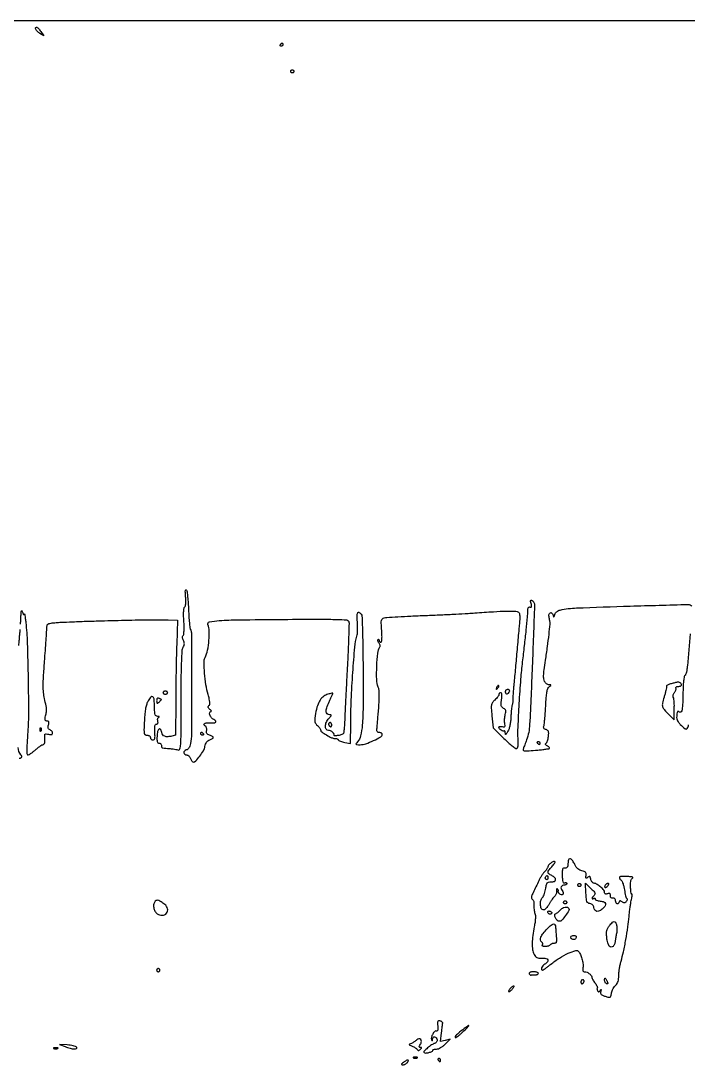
# Model space of a CAD drawing. Extents: x 0 to 4160, y 0 to 3120.
# Drawn here: x 2451 to 2874, y 2457 to 3120 of the extents above; entities that cross this region are included whole.
import ezdxf

# ---------------------------------------------------------------- set-up
doc = ezdxf.new("R2010")
doc.units = 0

msp = doc.modelspace()

# ---------------------------------------------------------------- linework, layer by layer
for points in [[(4159.499279, 606.274193, 0.000001), (4159.667734, 974.478125, 0.000057), (4159.806661, 1380.08378, 0.000034), (4159.883999, 1862.25), (4160, 3120), (3296.563358, 3120), (2433.126717, 3120)], [(757.647081, 3119.740147, 0.000002), (520.492565, 3119.487217, 0.4139)], [(1964.75, 0.149832, 0.000016), (2717.930904, 0.232101, 0.000028), (3351.473438, 0.357111)], [(2449.643103, 2724, -0.000006), (2449.897988, 2727.054707, -0.000006), (2450.146425, 2730.03125, -0.000006), (2450.359574, 2732.584236, -0.000031), (2450.477883, 2734, 0.004942)], [(2450.700798, 2737.38125, 0.001404), (2450.829726, 2739.710942, 0.001482), (2450.943156, 2742, -0.004643), (2451.105003, 2744.895695, -0.068504), (2451.308831, 2745.891427, -0.641232), (2451.594531, 2745.917705, -0.053101), (2452, 2745, 0.020408), (2452.336838, 2744.079358, 0.10401), (2452.64253, 2743.631404, 0.431576), (2452.877468, 2743.6432, 0.137366), (2453.042295, 2744, -0.796939), (2453.19506, 2744.009993, -0.027522), (2453.436495, 2743.003125, -0.01268), (2453.735568, 2741.088537, -0.005328), (2454.044909, 2738.5, -0.018969), (2454.962551, 2725.477688, -0.004046), (2455.514636, 2702.78686, -0.003972), (2455.702575, 2680.116353, -0.020177), (2455.197622, 2667.5, 0.006537), (2454.883654, 2662.840227, 0.009884), (2454.743688, 2658.777204, 0.005093), (2454.728418, 2655.369177, 0.186937), (2455.009228, 2654.65644, 0.312486), (2455.542898, 2654.537027, 0.034684), (2456.727046, 2655.116284, 0.032456), (2458.183975, 2656.09005, 0.020164), (2459.764761, 2657.40644, -0.013067), (2461.370546, 2658.782701, -0.017308), (2462.905554, 2659.944392, -0.014737), (2464.22562, 2660.816357, -0.139464), (2464.871201, 2661, 0.243713), (2465.573089, 2661.363722, 0.100933), (2466.015263, 2662.371683, 0.057847), (2466.176784, 2664.037612, 0.021774), (2466.030324, 2666.379699, -0.059913), (2466.043235, 2667.322772, -0.244965), (2466.36266, 2667.776081, -0.15829), (2467.041055, 2667.88731, -0.023615), (2468.415169, 2667.610647, 0.027875), (2469.636536, 2667.375539, 0.105787), (2470.407225, 2667.434499, 0.191152), (2470.837101, 2667.771509, 0.132812), (2471, 2668.373959, 0.101057), (2470.880367, 2668.959822, 0.066815), (2470.528217, 2669.552269, 0.063419), (2470.007936, 2670.061236, 0.070449), (2469.393931, 2670.402329, -0.095807), (2468.700628, 2670.834524, -0.12985), (2468.307814, 2671.455437, -0.098841), (2468.213004, 2672.323602, -0.039431), (2468.412983, 2673.509318, 0.029415), (2468.643915, 2674.729206, 0.125868), (2468.554427, 2675.458234, 0.205131), (2468.161299, 2675.857854, 0.097543), (2467.439597, 2676, -0.114433), (2466.688956, 2676.174076, -0.216808), (2466.302607, 2676.644063, -0.103136), (2466.252298, 2677.549863, -0.017749), (2466.571441, 2679.25, 0.015661), (2467.075058, 2681.872452, 0.055313), (2467.157074, 2683.583439, 0.035762), (2466.884216, 2685.605835, 0.003844), (2465.883166, 2690.227833, -0.032665), (2465.291441, 2693.99822, -0.023155), (2465.102754, 2698.277837, -0.014534), (2465.287666, 2704.182267, -0.003712), (2465.935831, 2713.727833, 0.001015), (2466.451813, 2720.764818, 0.001323), (2466.893894, 2727.20683, 0.000979), (2467.239568, 2732.607964, 0.012225), (2467.316462, 2734.657122, -0.039741), (2467.492822, 2736.558328, -0.195124), (2468.051791, 2737.455186, -0.119104), (2469.250154, 2737.949122, -0.011208), (2472.428845, 2738.369389, -0.01587), (2475.676879, 2738.620959, -0.001442), (2483.794723, 2738.967607, -0.001868), (2493.480974, 2739.316994, -0.001461), (2504, 2739.626312, -0.000479), (2521.156815, 2740.064221, -0.003064), (2529.851457, 2740.224507, -0.005152), (2536.514786, 2740.23784, -0.00317), (2544.358993, 2740.122964), (2550.217986, 2740), (2549.705525, 2724.75, 0.002737), (2549.499093, 2717.410339, 0.00122), (2549.303676, 2707.740193, 0.001207), (2549.146561, 2697.506622, 0.001635), (2549.057155, 2688.259169), (2548.921247, 2667.018338), (2546.539719, 2666.420613, -0.047447), (2544.020756, 2666.037121, -0.102556), (2542.091049, 2666.325094, -0.140863), (2540.814737, 2667.260412, -0.129918), (2540.180449, 2668.760216, 0.087658), (2539.536152, 2670.726921, 0.463027), (2538.567125, 2670.935564, 0.177036), (2537.621364, 2669.444208, 0.042832), (2537.239119, 2666.5, 0.015485), (2537.211432, 2664.289755, 0.064891), (2537.407079, 2662.977857, 0.135989), (2537.83936, 2662.269553, 0.19038), (2538.521635, 2662, -0.100533), (2539.085804, 2661.885407, -0.098284), (2539.56573, 2661.559375, -0.097586), (2539.887218, 2661.07249, -0.097564), (2540, 2660.5, 0.047754), (2540.055363, 2659.921655, 0.064469), (2540.220313, 2659.423287, 0.080936), (2540.463274, 2659.075594, 0.182184), (2540.75, 2658.940976, -0.002423), (2544.893768, 2658.594654, -0.010291), (2547.366363, 2658.324544, -0.017075), (2549.083574, 2658.041183, -0.028543), (2550.5, 2657.672325, 0.415899), (2551.687127, 2658.285005, 0.06016), (2552.245144, 2661.252036, 0.015221), (2552.480735, 2667.925939, 0.000845), (2552.546474, 2688.76382, -0.001989), (2552.62979, 2704.073141, -0.007094), (2552.861085, 2713.868476, -0.006662), (2553.205739, 2720.604446, -0.110145), (2553.831658, 2722.75, 0.040749), (2554.367127, 2723.943282, 0.07889), (2554.556856, 2724.969049, 0.082089), (2554.416648, 2725.975875, 0.04734), (2553.942543, 2727.107359, -0.039341), (2553.517862, 2728.077148, -0.071412), (2553.353391, 2728.925329, -0.091594), (2553.448657, 2729.633469, -0.117789), (2553.791452, 2730.191452, 0.17092), (2554.167447, 2730.976164, 0.014634), (2554.346013, 2733.231951, 0.017306), (2554.389204, 2736.088423, 0.010705), (2554.251914, 2739.443385, -0.009449), (2554.096501, 2743.02135, -0.021294), (2554.145544, 2745.734936, -0.021926), (2554.351819, 2747.701696, -0.220702), (2554.794175, 2748.372793, 0.203602), (2555.21046, 2748.961473, 0.031253), (2555.431375, 2750.410352, 0.028237), (2555.49456, 2752.36203, 0.015254), (2555.363307, 2754.763501, -0.008065), (2555.186488, 2757.322858, -0.041709), (2555.229746, 2758.739712, -0.260483), (2555.489504, 2759.10086, -0.374444), (2555.847706, 2758.998267, -0.109287), (2556.249926, 2757.92177, -0.007593), (2556.654631, 2754.692671, -0.010501), (2557.000852, 2750.790541, -0.007696), (2557.227223, 2746.449733, 0.005609), (2557.434224, 2742.134058, 0.008012), (2557.722167, 2738.310722, 0.004825), (2558.045393, 2735.116399, 0.111225), (2558.342406, 2734.254992, -0.138492), (2558.989196, 2731.991576, -0.000365), (2559.067218, 2699.173391, -0.000982), (2559.05737, 2667.973173, -0.045824), (2558.462061, 2661.649462, -0.036245), (2558.053691, 2660.101303, -0.064523), (2557.470378, 2658.921677, -0.080465), (2556.716586, 2658.110392, -0.101788), (2555.80062, 2657.658112, 0.142581), (2554.64045, 2656.964199, 0.212566), (2554.263435, 2655.862121, 0.22367), (2554.833686, 2654.887467, 0.151474), (2556.083333, 2654.5, -0.130166), (2556.697675, 2654.33731, -0.05872), (2557.373823, 2653.839063, -0.052467), (2558.004467, 2653.110667, -0.048869), (2558.487128, 2652.25, 0.024776), (2558.917216, 2651.388386, 0.033595), (2559.393493, 2650.660937, 0.035564), (2559.84952, 2650.138838, 0.197964), (2560.186443, 2650, 0.210256), (2561.762509, 2650.693409, 0.023486), (2564.333034, 2653.777132, 0.028458), (2566.635777, 2657.208777, 0.087002), (2567.621128, 2659.822214, -0.042135), (2568.044689, 2661.345503, -0.065738), (2568.680711, 2662.547416, -0.074151), (2569.539917, 2663.440564, -0.073485), (2570.624838, 2664.047463, 0.024881), (2572.473656, 2664.85778, 0.28852), (2572.866209, 2665.50356, 0.281047), (2572.457269, 2666.150712, 0.023996), (2570.579266, 2666.969863, -0.045584), (2569.483876, 2667.504988, -0.109471), (2568.83497, 2668.126207, -0.131375), (2568.576598, 2668.88581, -0.080772), (2568.666384, 2669.832253, 0.056975), (2568.779665, 2670.624914, 0.06163), (2568.705714, 2671.401175, 0.069571), (2568.465438, 2672.045373, 0.131068), (2568.087118, 2672.446158, -0.110474), (2567.092968, 2673.417178, -0.351442), (2567.178401, 2674.279011, -0.175626), (2568.346388, 2674.840861, -0.046685), (2570.446363, 2674.856314, 0.025637), (2573.1042, 2674.764101, 0.155508), (2574.393339, 2675.198654, 0.451438), (2574.459077, 2675.935103, 0.080254), (2573.210559, 2676.887312, -0.103589), (2571.772159, 2678.093557, -0.079767), (2570.774433, 2679.888536, -0.124188), (2570.622131, 2681.391185, -0.364236), (2571.34362, 2682.031803, 0.217227), (2571.616656, 2682.165486, 0.277881), (2571.656473, 2682.437019, 0.099932), (2571.368186, 2682.86233, 0.031571), (2570.784798, 2683.366601, -0.039638), (2570.026533, 2684.043683, -0.130193), (2569.705233, 2684.626637, -0.1742), (2569.761565, 2685.187306, -0.085287), (2570.181522, 2685.781522, 0.156607), (2570.615404, 2686.625812, 0.060086), (2570.674118, 2687.959729, 0.037639), (2570.37871, 2689.897517, 0.011758), (2569.650779, 2692.747876, -0.028606), (2568.264634, 2699.054411, -0.019363), (2567.380216, 2706.362334, -0.016198), (2567.048295, 2713.086659, -0.112878), (2567.72309, 2716.285893, 0.05756), (2569.268655, 2720.986153, 0.029032), (2570.169277, 2727.169005, 0.028371), (2570.348962, 2733.182163, 0.088838), (2569.532503, 2737.127459, -0.468465), (2570.466251, 2738.857455, -0.032487), (2576.721919, 2739.705271, -0.014372), (2588.877243, 2740.204087, -0.00151), (2617.334757, 2740.467371, -0.000974), (2640.794791, 2740.567837, -0.008296), (2651.321612, 2740.417728, -0.010145), (2657.528803, 2740.100012, -0.291065), (2658.757705, 2739.189029, -0.097358), (2658.96405, 2738.003331, -0.001498), (2658.791181, 2731.033543, -0.003945), (2658.501419, 2722.916811, -0.002593), (2658.045697, 2713.578115, 0.000496), (2657.51822, 2703.626337, 0.000491), (2657.00845, 2693.635446, 0.000481), (2656.57918, 2684.888113, 0.001897), (2656.340451, 2679.5, -0.003178), (2656.157042, 2675.587139, -0.004499), (2655.940325, 2672.107077, -0.002623), (2655.716137, 2669.179858, -0.062758), (2655.547112, 2668.375154, -0.161356), (2655.192858, 2667.911414, -0.042819), (2654.370552, 2667.448298, -0.038842), (2653.291395, 2667.05476, -0.031588), (2652.08706, 2666.79947, -0.012346), (2650.940464, 2666.660008, -0.027265), (2650.059707, 2666.623144, -0.04961), (2649.543638, 2666.681096, -0.594421), (2649.498973, 2666.832306, 0.33316), (2649.616232, 2667.651297, 0.088014), (2648.734734, 2668.749081, 0.070272), (2647.305404, 2669.682173, 0.10995), (2645.877555, 2670, -0.263694), (2644.488144, 2670.787519, -0.145537), (2643.989614, 2672.736253, -0.096905), (2644.603672, 2675.337711, -0.082481), (2646.174314, 2677.685549, 0.009192), (2647.382113, 2679.019505, 0.130139), (2647.664801, 2679.592093, 0.404246), (2647.465967, 2679.903294, 0.058548), (2646.642929, 2680, -0.178216), (2645.128953, 2680.557333, -0.210871), (2644.471167, 2681.920152, -0.093506), (2644.844154, 2684.347982, -0.022977), (2646.366918, 2688.107415, 0.003776), (2647.302687, 2690.184716, 0.006152), (2648.061682, 2691.96307, 0.001614), (2648.694058, 2693.510907, 0.301146), (2648.66134, 2693.671993, 0.259524), (2648.50202, 2693.717385, 0.003594), (2647.4896, 2693.472334, 0.008998), (2646.301463, 2693.152877, 0.00567), (2644.92547, 2692.739271, 0.109423), (2642.297793, 2691.230177, 0.081609), (2640.21947, 2688.599578, 0.060323), (2638.636628, 2684.696751, 0.027796), (2637.496122, 2679.325194, 0.02258), (2637.249728, 2677.062913, 0.07214), (2637.37182, 2675.553236, 0.090533), (2637.894804, 2674.334322, 0.049922), (2638.924806, 2673.075194, -0.016404), (2639.720332, 2672.225683, -0.020858), (2640.394048, 2671.389276, -0.019362), (2640.8915, 2670.658471, -0.136444), (2641.012379, 2670.25, 0.242227), (2641.616521, 2669.122252, 0.017568), (2644.686562, 2667.160678, 0.022575), (2647.908462, 2665.449233, 0.111242), (2649.902642, 2665, -0.044314), (2650.665977, 2664.932214, -0.051917), (2651.364109, 2664.730797, -0.059724), (2651.900463, 2664.435044, -0.150805), (2652.166667, 2664.083563, 0.18647), (2652.512943, 2663.6868, 0.027179), (2653.503646, 2663.232216, 0.027664), (2654.789529, 2662.805332, 0.020502), (2656.25, 2662.472272), (2660, 2661.777418), (2660.020596, 2674.138709, -0.010398), (2660.360912, 2689.286749, -0.006776), (2661.354216, 2706.75252, -0.005048), (2662.659209, 2722.936892, -0.047221), (2663.943829, 2729.804143, 0.045631), (2664.245751, 2731.390282, 0.015236), (2664.402712, 2733.749557, 0.01502), (2664.418336, 2736.386493, 0.016581), (2664.272294, 2738.933712, -0.017987), (2664.062331, 2742.785289, -0.123037), (2664.485515, 2744.622813, -0.425333), (2665.389778, 2744.897878, -0.100681), (2666.726069, 2743.75, -0.157045), (2667.151727, 2742.579797, -0.001438), (2667.474868, 2733.202882, -0.004418), (2667.732468, 2721.875361, -0.002266), (2667.86558, 2707.670235, -0.002697), (2667.852788, 2684.64522, -0.018582), (2667.365393, 2673.346671, -0.038486), (2666.310205, 2666.689889, -0.12427), (2664.251985, 2662.75, 0.024816), (2663.400419, 2661.694918, 0.375341), (2663.438963, 2661.261515, 0.183704), (2663.989384, 2661.028413, 0.008162), (2666.095012, 2660.984364, 0.086121), (2669.552134, 2661.567932, 0.026266), (2674.47436, 2663.600231, 0.019626), (2679.087518, 2666.021439, 0.268224), (2680, 2667.600036, 0.151998), (2679.863723, 2668.037963, 0.108346), (2679.485938, 2668.391017, 0.088351), (2678.919055, 2668.604055, 0.065702), (2678.25, 2668.638889, -0.090419), (2677.446999, 2668.720389, -0.177996), (2676.93696, 2669.095241, -0.127686), (2676.688339, 2669.819437, -0.037876), (2676.687177, 2671, -0.001613), (2676.806454, 2672.526908, -0.0002), (2677.078171, 2675.85, -0.000236), (2677.404327, 2679.796493, -0.000195), (2677.755377, 2684, 0.007592), (2678.100907, 2689.03441, 0.018469), (2678.161958, 2692.755053, 0.024713), (2677.967195, 2695.535052, 0.062348), (2677.478216, 2697.5, -0.084492), (2676.514054, 2702.260042, -0.018099), (2676.555741, 2710.719086, -0.016626), (2677.181751, 2719.120782, -0.111952), (2678.529396, 2723.047564, 0.128894), (2678.68474, 2723.554775, 0.067401), (2678.622464, 2724.216952, 0.060016), (2678.365597, 2724.924462, 0.056203), (2677.943589, 2725.567971, -0.044799), (2677.520724, 2726.181866, -0.061144), (2677.264632, 2726.80221, -0.076848), (2677.202494, 2727.335564, -0.189206), (2677.357499, 2727.690833, -0.117684), (2677.601589, 2727.840858, -0.255643), (2677.811265, 2727.80189, -0.167549), (2677.954971, 2727.569834, -0.055671), (2678, 2727.166667, 0.093542), (2678.084052, 2726.721323, 0.096483), (2678.324311, 2726.342708, 0.099127), (2678.682781, 2726.089293, 0.10482), (2679.104037, 2726, 0.345803), (2679.581133, 2726.374778, 0.040331), (2679.810033, 2727.807246, 0.028172), (2679.858517, 2730.060989, 0.009047), (2679.681484, 2733.403621, -0.005767), (2679.409481, 2737.971824, -0.062782), (2679.551873, 2739.806385, -0.1699), (2680.136627, 2740.783131, -0.106883), (2681.327447, 2741.405822, -0.050814), (2682.920638, 2741.674889, -0.001411), (2689.911812, 2742.11552, -0.002885), (2698.146406, 2742.563523, -0.001975), (2707.5, 2742.981256, 0.001005), (2717.218825, 2743.396398, 0.001126), (2726.574524, 2743.835969, 0.001033), (2734.540531, 2744.244722, 0.006022), (2738.732423, 2744.519164, -0.003564), (2750.651305, 2745.358339, -0.010562), (2758.843222, 2745.702931, -0.008957), (2764.695968, 2745.720505, -0.171094), (2766.382394, 2745.097605, -0.157078), (2766.937949, 2744.224074, -0.048163), (2767.18797, 2742.660893, -0.031082), (2767.188448, 2740.315784, -0.009505), (2766.90163, 2736.780346, 0.001713), (2766.53989, 2733.04471, 0.000558), (2766.030778, 2727.526102, 0.000556), (2765.478825, 2721.393884, 0.000626), (2764.962369, 2715.5, -0.00068), (2764.463165, 2709.810098, -0.000745), (2763.963056, 2704.290625, -0.000695), (2763.521628, 2699.570132, -0.003729), (2763.258327, 2697, 0.006666), (2763.074355, 2695.093833, 0.005753), (2762.930905, 2693.0875, 0.0058), (2762.842869, 2691.265157, 0.016703), (2762.838731, 2690, -0.020914), (2762.826255, 2688.932888, -0.017009), (2762.726295, 2687.79375, -0.017338), (2762.56183, 2686.749515, -0.042204), (2762.350157, 2686, 0.056417), (2762.119246, 2685.0838, 0.008266), (2761.894019, 2683.178125, 0.009251), (2761.705991, 2680.907171, 0.007822), (2761.58924, 2678.5, -0.022211), (2761.39265, 2675.959683, -0.020356), (2760.968633, 2673.370983, -0.021047), (2760.39409, 2671.074469, -0.054344), (2759.736162, 2669.5, -0.00917), (2758.872526, 2668.001161, -0.115844), (2758.42095, 2667.537076, -0.509278), (2758.147258, 2667.644393, -0.058602), (2758.040038, 2668.416667, 0.033417), (2757.97922, 2669.108389, 0.088188), (2757.818476, 2669.577028, 0.212361), (2757.592768, 2669.747172, 0.258764), (2757.342009, 2669.675343, -0.287971), (2756.581668, 2669.501617, -0.071273), (2755.39384, 2670.11767, -0.06635), (2754.343025, 2671.103017, -0.172953), (2754, 2672.065027, -0.262959), (2754.159601, 2672.347515, -0.087354), (2754.619706, 2672.524905, -0.06017), (2755.301248, 2672.575102, -0.03591), (2756.109637, 2672.478886, 0.042163), (2757.232947, 2672.359392, 0.24491), (2757.750129, 2672.614767, 0.183735), (2757.925079, 2673.250978, 0.023459), (2757.720766, 2674.680388, -0.039727), (2757.588325, 2675.885377, -0.022189), (2757.609453, 2677.361612, -0.022017), (2757.764059, 2678.861611, -0.033154), (2758.041864, 2680.14597, 0.030077), (2758.379168, 2681.660307, 0.108591), (2758.322893, 2682.641213, 0.139354), (2757.875215, 2683.370466, 0.06306), (2756.953051, 2684.025126, -0.084423), (2755.999509, 2684.764935, -0.128506), (2755.511684, 2685.686385, -0.076219), (2755.4014, 2687.076966, -0.015805), (2755.65824, 2689.523241, 0.015498), (2755.870522, 2691.533231, 0.047631), (2755.841878, 2692.899778, 0.087731), (2755.597392, 2693.715603, 0.283396), (2755.135924, 2694, 0.098985), (2754.702411, 2693.913328, 0.097932), (2754.333678, 2693.666497, 0.097957), (2754.086721, 2693.297955, 0.099092), (2754, 2692.864671, -0.132417), (2753.841819, 2692.277861, -0.026303), (2753.241356, 2691.359757, -0.026162), (2752.406082, 2690.335478, -0.021745), (2751.417381, 2689.335851, 0.045584), (2749.937687, 2687.689985, 0.114374), (2749.293145, 2686.220793, 0.062781), (2749.166661, 2684.124556, 0.007076), (2749.544743, 2679.365804), (2750.254725, 2671.789247), (2757.189675, 2664.94992, 0.011107), (2759.933337, 2662.361758, 0.016947), (2762.436367, 2660.252901, 0.011631), (2764.562039, 2658.660363, 0.251238), (2765.312313, 2658.56423, 0.224465), (2765.817728, 2659.091395, 0.046781), (2766.116828, 2660.373251, 0.034227), (2766.244168, 2662.262141, 0.01389), (2766.169631, 2664.841289, -0.025385), (2766.126842, 2672.079857, -0.003484), (2766.90859, 2687.153465, -0.004276), (2767.948528, 2702.574084, -0.011534), (2769.033255, 2713.5, 0.002351), (2770.247032, 2723.79819, 0.002715), (2771.304274, 2733.623664, 0.002195), (2772.121111, 2741.986296, 0.019901), (2772.31613, 2745.64987, -0.023883), (2772.405045, 2747.102285, -0.096645), (2772.667294, 2747.945312, -0.202921), (2773.111239, 2748.301466, -0.161922), (2773.729944, 2748.273388, 0.113328), (2774.339897, 2748.186988, 0.307767), (2774.662105, 2748.448673, 0.117667), (2774.701751, 2749.139931, 0.017236), (2774.404954, 2750.522672, -0.014202), (2774.099481, 2751.904912, -0.119901), (2774.130833, 2752.536972, -0.379444), (2774.423491, 2752.719334, -0.096674), (2774.99256, 2752.504598, -0.269272), (2776.572403, 2749.550919, -0.001074), (2775.124955, 2710.510667, -0.002867), (2773.473114, 2673.779715, -0.07331), (2771.520847, 2664, -0.002626), (2770.98331, 2662.521186, -0.002259), (2770.40299, 2660.971982, -0.002275), (2769.863607, 2659.570875, -0.006566), (2769.472736, 2658.606747, 0.166962), (2769.405687, 2657.613815, 0.297309), (2769.993032, 2657.088849, 0.056177), (2771.771266, 2657.019164, 0.003415), (2777.08804, 2657.444867, 0.004891), (2780.347387, 2657.760401, 0.007423), (2783.173415, 2658.104421, 0.003344), (2785.56182, 2658.447507, 0.15911), (2785.99167, 2658.663123, 0.311103), (2786.041556, 2658.92668, 0.078796), (2785.792052, 2659.313021, 0.052812), (2785.300099, 2659.757353, 0.029721), (2784.621692, 2660.191836, -0.038512), (2783.892725, 2660.676959, -0.120634), (2783.531422, 2661.136285, -0.216303), (2783.531272, 2661.548034, -0.148974), (2783.844064, 2661.903626, 0.139373), (2784.292303, 2662.394273, 0.030645), (2784.743417, 2663.455259, 0.029631), (2785.129508, 2664.790341, 0.024721), (2785.383451, 2666.244984, 0.021259), (2785.542142, 2668.202535, 0.095608), (2785.368744, 2669.332558, 0.150235), (2784.835301, 2670.04733, 0.0812), (2783.847088, 2670.548532, -0.06006), (2783.036201, 2670.917783, -0.113539), (2782.524846, 2671.417008, -0.134075), (2782.332599, 2672.028231, -0.101491), (2782.448006, 2672.725101, 0.064401), (2782.706996, 2673.793679, 0.003918), (2783.040376, 2677.072628, 0.005793), (2783.362526, 2680.997112, 0.00425), (2783.632355, 2685.356433, -0.00621), (2784.002711, 2690.982023, -0.025178), (2784.442694, 2694.387002, -0.041519), (2785.02001, 2696.541205, -0.144863), (2785.862027, 2697.68987, 0.007549), (2786.86009, 2698.473487, 0.242102), (2786.981242, 2698.748446, 0.376293), (2786.809367, 2698.922239, 0.01315), (2785.785184, 2698.968197, -0.098922), (2785.048716, 2699.129599, -0.055728), (2784.253688, 2699.589343, -0.052512), (2783.524173, 2700.256205, -0.058545), (2782.979621, 2701.038078, -0.089888), (2782.442692, 2702.702211, -0.043442), (2782.339452, 2704.945922, -0.023496), (2782.641847, 2708.379957, -0.004637), (2783.529827, 2714.5, 0.004436), (2784.803356, 2723.252544, 0.006457), (2785.757929, 2730.992991, 0.004329), (2786.409903, 2737.417882, 0.076192), (2786.285622, 2739.5, -0.010552), (2785.795307, 2742.041183, -0.060714), (2785.729375, 2743.407326, -0.136835), (2786.016859, 2744.207198, -0.154563), (2786.666018, 2744.697711, -0.154049), (2787.147516, 2744.71442, -0.108348), (2787.629927, 2744.459051, -0.087813), (2788.04028, 2743.964787, -0.064817), (2788.310021, 2743.305339, 0.012692), (2788.612424, 2742.270116, 0.40732), (2788.824364, 2742.15772, 0.240305), (2789.050238, 2742.3714, 0.007053), (2789.484682, 2743.650757, -0.085612), (2789.949537, 2744.534871, -0.058116), (2790.743848, 2745.352433, -0.055599), (2791.749528, 2746.000789, -0.061438), (2792.840679, 2746.385335, -0.044251), (2803.18688, 2747.713407, -0.002241), (2837.171228, 2748.894496, -0.000617), (2873.893273, 2749.960668, -0.215574), (2876.390248, 2748.914204, -0.208395)], [(2875.25746, 2731.236974, -0.00039), (2873.497278, 2711.064808, -0.017566), (2873.233951, 2708.933802, -0.023516), (2872.837338, 2707.027214, -0.021831), (2872.376745, 2705.515653, -0.171088), (2871.922663, 2704.952203, 0.218925), (2871.442937, 2704.229754, 0.012049), (2871.078917, 2701.467446, 0.015406), (2870.802052, 2697.837287, 0.007636), (2870.663292, 2693.21957, -0.00807), (2870.447303, 2686.233905, -0.044391), (2869.937614, 2682.503026, -0.250245), (2869.096909, 2681.5346, -0.36013), (2868.073996, 2681.880272, 0.169807), (2867.688519, 2682.192514, 0.344471), (2867.3396, 2682.077247, 0.093901), (2867.036402, 2681.362096, 0.017005), (2866.777346, 2679.93632, 0.043612), (2866.674493, 2678.181967, 0.079112), (2866.940357, 2676.773014, 0.072753), (2867.651012, 2675.439544, 0.031968), (2868.940984, 2673.904339, 0.03595), (2871.988979, 2671.142407, 0.43007), (2873.399079, 2671.352615, 0.138048), (2874.189119, 2673.613781, 0.006099)], [(2449.906162, 2652.471834, 0.12328), (2451.188969, 2652.801301, 0.345882), (2451.490519, 2653.498783, 0.109129), (2450.934727, 2654.578649, -0.165514), (2449.164106, 2659.216896, -0.004503)]]:
    msp.add_lwpolyline(points, format="xyb")
for points in [[(2463.567259, 3113.257006), (2465.364538, 3110.514012), (2462.987075, 3112.092588, -0.041198), (2461.367753, 3113.371519, -0.077657), (2460.342657, 3114.678906, -0.197519), (2460.235364, 3115.569182, -0.337147), (2460.801657, 3116, -0.166839), (2461.286354, 3115.833637, -0.030016), (2462.013486, 3115.194246, -0.029474), (2462.808172, 3114.307265, -0.022904)], [(2617, 3105, -0.105053), (2616.918938, 3104.618444, -0.099167), (2616.688914, 3104.29375, -0.09642), (2616.345238, 3104.076123, -0.093332), (2615.940983, 3104, -0.108972), (2615.586039, 3104.078288, -0.182303), (2615.3746, 3104.29375, -0.161196), (2615.343488, 3104.6179, -0.082592), (2615.5, 3105, -0.029505), (2615.768994, 3105.382774, -0.035638), (2616.066025, 3105.70625, -0.038439), (2616.34829, 3105.934461, -0.151918), (2616.559017, 3106, -0.210953), (2616.727648, 3105.92554, -0.081139), (2616.870461, 3105.70625, -0.061769), (2616.967655, 3105.382849, -0.042167)], [(2624, 3088, -0.099038), (2623.923658, 3087.618362, -0.097945), (2623.70625, 3087.29375, -0.097945), (2623.381638, 3087.076342, -0.099038), (2623, 3087, -0.099038), (2622.618362, 3087.076342, -0.097945), (2622.29375, 3087.29375, -0.097945), (2622.076342, 3087.618362, -0.099038), (2622, 3088, -0.099038), (2622.076342, 3088.381638, -0.097945), (2622.29375, 3088.70625, -0.097945), (2622.618362, 3088.923658, -0.099038), (2623, 3089, -0.099038), (2623.381638, 3088.923658, -0.097945), (2623.70625, 3088.70625, -0.097945), (2623.923658, 3088.381638, -0.099038)], [(2752.564293, 2697.293128, 0.008399), (2752.21821, 2696.336218, 0.286372), (2752.270328, 2696.111181, 0.400052), (2752.463552, 2696.106486, 0.011214), (2753.124088, 2696.733333, 0.043285), (2753.558688, 2697.246577, 0.063152), (2753.837219, 2697.768815, 0.082976), (2753.927901, 2698.220211, 0.20742), (2753.806872, 2698.526461, 0.278911), (2753.538684, 2698.59249, 0.120343), (2753.210949, 2698.395085, 0.070189), (2752.866277, 2697.940734, 0.036269)], [(2866.5, 2700.504138, -0.015048), (2865.941841, 2700.338834, -0.003323), (2864.974977, 2700.090726, -0.003452), (2863.853145, 2699.818999, -0.003317), (2862.712689, 2699.559055, 0.041405), (2861.661506, 2699.233621, 0.05946), (2860.807743, 2698.765244, 0.076681), (2860.264317, 2698.234477, 0.207795), (2860.141865, 2697.721583, -0.088293), (2860.141313, 2696.96677, -0.009818), (2859.803683, 2695.270684, -0.011706), (2859.31095, 2693.253194, -0.009234), (2858.686605, 2691.093513, 0.022006), (2857.685305, 2687.266154, 0.128232), (2857.774522, 2685.202018, 0.105909), (2858.860583, 2683.2572, 0.012769), (2862.210531, 2679.631343), (2865, 2676.762685), (2865.107965, 2680.631343, 0.003499), (2865.205341, 2685.289112, 0.016798), (2865.15309, 2687.942806, 0.029714), (2864.95201, 2689.719593, 0.054159), (2864.548536, 2691.121061, -0.092034), (2864.398174, 2691.844312, -0.064503), (2864.487585, 2692.673622, -0.062658), (2864.791762, 2693.47837, -0.074856), (2865.272847, 2694.12999, 0.054567), (2865.772928, 2694.753004, 0.053169), (2866.131507, 2695.474736, 0.057792), (2866.304232, 2696.182345, 0.111891), (2866.247024, 2696.758929, -0.165129), (2866.249764, 2697.252324, -0.156734), (2866.551607, 2697.654533, -0.104474), (2867.155291, 2697.915385, -0.04996), (2868, 2698, 0.051402), (2868.819136, 2698.084433, 0.096621), (2869.430078, 2698.341346, 0.144385), (2869.751349, 2698.728006, 0.184103), (2869.770833, 2699.1875, 0.102647), (2869.296086, 2700.004627, 0.114799), (2868.551667, 2700.526347, 0.103918), (2867.591097, 2700.696779, 0.071755)], [(2531.585887, 2688.743127, 0.054651), (2530.669993, 2686.713994, 0.031856), (2530.00579, 2684.124769, 0.024061), (2529.533295, 2680.755005, 0.010507), (2529.216608, 2676.25, 0.003672), (2528.970369, 2670.365861, 0.05317), (2529.119771, 2668.287479, 0.199995), (2529.716477, 2667.362207, 0.151963), (2530.880721, 2667, -0.064671), (2531.714988, 2666.891642, -0.089642), (2532.396787, 2666.573053, -0.107028), (2532.840862, 2666.088288, -0.132867), (2533, 2665.5, 0.105594), (2533.122231, 2664.927675, 0.099259), (2533.468976, 2664.440625, 0.096273), (2533.987069, 2664.114155, 0.092848), (2534.596513, 2664, 0.172726), (2535.36487, 2664.273592, 0.161814), (2535.81271, 2664.978793, 0.066974), (2535.967487, 2666.364925, 0.011659), (2535.846513, 2669.000622, -0.01313), (2535.741876, 2671.436811, -0.054536), (2535.877292, 2672.899802, -0.117048), (2536.248962, 2673.701106, -0.229907), (2536.866631, 2674.000622, 0.1284), (2537.399664, 2674.13954, 0.163176), (2537.739327, 2674.513821, 0.117121), (2537.851118, 2675.127237, 0.050759), (2537.722789, 2675.952053, -0.05798), (2537.612716, 2676.733447, -0.070112), (2537.698271, 2677.468459, -0.083089), (2537.95768, 2678.04675, -0.149656), (2538.356158, 2678.373105, 0.086223), (2538.649777, 2678.557655, 0.444605), (2538.649934, 2678.727527, 0.148635), (2538.362704, 2678.862712, 0.02493), (2537.75, 2678.921053, -0.118828), (2536.620493, 2679.247841, -0.195809), (2536.015184, 2680.018355, -0.060186), (2535.746332, 2681.695605, -0.004337), (2535.604822, 2686.404583, 0.023647), (2535.347209, 2690.150984, 0.236218), (2534.51139, 2691.427068, 0.366926), (2533.32142, 2691.215007, 0.039498)], [(2541, 2694, 0.148195), (2541.115568, 2693.618646, 0.098894), (2541.440625, 2693.29375, 0.082425), (2541.926543, 2693.074694, 0.064853), (2542.5, 2693, 0.064853), (2543.073457, 2693.074694, 0.082425), (2543.559375, 2693.29375, 0.098894), (2543.884432, 2693.618646, 0.148195), (2544, 2694, 0.148195), (2543.884432, 2694.381354, 0.098894), (2543.559375, 2694.70625, 0.082425), (2543.073457, 2694.925306, 0.064853), (2542.5, 2695, 0.064853), (2541.926543, 2694.925306, 0.082425), (2541.440625, 2694.70625, 0.098894), (2541.115568, 2694.381354, 0.148195)], [(2758, 2694.416667, 0.190724), (2758.346973, 2693.540134, 0.244413), (2759.153639, 2693.257027, 0.165501), (2760.122932, 2693.749304, 0.113253), (2760.770833, 2694.8125, 0.134046), (2760.795817, 2695.264262, 0.144529), (2760.585286, 2695.651172, 0.119977), (2760.158616, 2695.910766, 0.077096), (2759.583333, 2696, 0.099038), (2758.979073, 2695.879125, 0.097945), (2758.465104, 2695.534896, 0.097945), (2758.120875, 2695.020927, 0.099038)], [(2537, 2688.84617, 0.022078), (2537.048955, 2687.738008, 0.247073), (2537.2805, 2687.378933, 0.281513), (2537.682075, 2687.393078, 0.02718), (2538.5, 2688, 0.009954), (2539.074713, 2688.496618, 0.014497), (2539.559375, 2688.958682, 0.009934), (2539.938648, 2689.357404, 0.187279), (2540, 2689.515456, 0.25108), (2539.928228, 2689.649373, 0.018302), (2539.559375, 2689.875627, 0.022097), (2539.074768, 2690.121443, 0.01471), (2538.5, 2690.361626, 0.089466), (2537.829139, 2690.489222, 0.202715), (2537.360518, 2690.296311, 0.150913), (2537.08345, 2689.76503, 0.045316)], [(2463.683114, 2669.8125, -0.054073), (2463.461564, 2669.395823, -0.470617), (2463.279315, 2669.37858, -0.168741), (2463.137993, 2669.670344, -0.018894), (2463.078947, 2670.416667, -0.028489), (2463.089945, 2671.112848, -0.077125), (2463.200665, 2671.592839, -0.208169), (2463.385309, 2671.77538, -0.296942), (2463.604167, 2671.729167, -0.126455), (2463.797407, 2671.402231, -0.060344), (2463.876576, 2670.916927, -0.05415), (2463.839148, 2670.359369, -0.051402)], [(2646, 2674.059017, 0.089642), (2646.073302, 2673.653442, 0.053229), (2646.29375, 2673.2129, 0.051032), (2646.617485, 2672.806203, 0.06081), (2647, 2672.5, 0.139169), (2647.379648, 2672.392057, 0.191142), (2647.70625, 2672.521475, 0.138808), (2647.926733, 2672.889346, 0.066118), (2648, 2673.440983, 0.062283), (2647.925455, 2674.037096, 0.080552), (2647.70625, 2674.542039, 0.097988), (2647.381379, 2674.879982, 0.153634), (2647, 2675, 0.092995), (2646.618268, 2674.928382, 0.096318), (2646.29375, 2674.723586, 0.099231), (2646.076556, 2674.418051, 0.105429)], [(2566.5, 2668, -0.082592), (2566.656512, 2667.6179, -0.161196), (2566.6254, 2667.29375, -0.182303), (2566.413961, 2667.078288, -0.108972), (2566.059017, 2667, -0.093332), (2565.654762, 2667.076123, -0.09642), (2565.311086, 2667.29375, -0.099167), (2565.081062, 2667.618444, -0.105053), (2565, 2668, -0.042167), (2565.032345, 2668.382849, -0.061769), (2565.129539, 2668.70625, -0.081139), (2565.272352, 2668.92554, -0.210953), (2565.440983, 2669, -0.151918), (2565.65171, 2668.934461, -0.038439), (2565.933975, 2668.70625, -0.035638), (2566.231006, 2668.382774, -0.029505)], [(2780, 2662, -0.042167), (2779.967655, 2661.617151, -0.061769), (2779.870461, 2661.29375, -0.081139), (2779.727648, 2661.07446, -0.210953), (2779.559017, 2661, -0.151918), (2779.34829, 2661.065539, -0.038439), (2779.066025, 2661.29375, -0.035638), (2778.768994, 2661.617226, -0.029505), (2778.5, 2662, -0.082592), (2778.343488, 2662.3821, -0.161196), (2778.3746, 2662.70625, -0.182303), (2778.586039, 2662.921712, -0.108972), (2778.940983, 2663, -0.093332), (2779.345238, 2662.923877, -0.09642), (2779.688914, 2662.70625, -0.099167), (2779.918938, 2662.381556, -0.105053)], [(2797.88465, 2587.333333, -0.001792), (2797.830686, 2586.522053, -0.001214), (2797.763631, 2585.597917, -0.001223), (2797.694493, 2584.705348, -0.002444), (2797.63465, 2584, -0.116812), (2797.449947, 2583.446527, -0.110748), (2797.033916, 2583.021976, -0.101602), (2796.443479, 2582.791316, -0.084118), (2795.767101, 2582.78991, 0.149348), (2794.893542, 2582.675044, 0.207612), (2794.371508, 2582.096554, 0.076611), (2794.143922, 2580.784995, 0.010354), (2794.149018, 2577.983542, 0.012029), (2794.266104, 2575.471806, 0.060836), (2794.533569, 2574.0971, 0.165089), (2794.987379, 2573.488741, 0.247121), (2795.631917, 2573.412248, -0.062026), (2796.155489, 2573.54177, -0.108471), (2796.598126, 2573.498486, -0.150953), (2796.888991, 2573.293798, -0.165984), (2797, 2572.968615, -0.147048), (2796.888966, 2572.599234, -0.099065), (2796.576711, 2572.284531, -0.08282), (2796.109892, 2572.072382, -0.065416), (2795.559017, 2572, 0.117507), (2794.277724, 2571.694662, 0.172651), (2793.486728, 2570.864064, 0.168492), (2793.387608, 2569.703536, 0.111478), (2794, 2568.5, -0.10265), (2794.705448, 2567.171478, -0.217689), (2794.540589, 2566.04354, -0.307236), (2793.687817, 2565.682177, -0.138504), (2792.552096, 2566.259956, -0.040261), (2792.068664, 2566.784694, -0.053237), (2791.72502, 2567.335752, -0.064424), (2791.559488, 2567.83102, -0.186449), (2791.621272, 2568.180902, 0.140535), (2791.703934, 2568.486452, 0.098696), (2791.628603, 2568.836807, 0.084117), (2791.406251, 2569.178882, 0.068356), (2791.068586, 2569.457612, 0.20246), (2790.738053, 2569.508938, 0.234171), (2790.497615, 2569.304141, 0.109292), (2790.40324, 2568.806736, 0.040031), (2790.482437, 2568.091196, -0.072818), (2790.52012, 2567.251991, -0.056018), (2790.326551, 2566.354506, -0.056816), (2789.943721, 2565.536777, -0.081859), (2789.421105, 2564.934523, 0.051419), (2788.724786, 2564.224032, 0.013355), (2787.760084, 2562.944085, 0.013437), (2786.733321, 2561.418148, 0.013346), (2785.7876, 2559.835874, -0.027343), (2784.797467, 2558.279872, -0.044789), (2783.77876, 2557.09683, -0.056058), (2782.829843, 2556.36283, -0.186269), (2782.067195, 2556.225576, -0.253981), (2780.864732, 2557.213365, -0.08274), (2780.344864, 2559.532143, -0.073824), (2780.58915, 2562.181853, -0.124703), (2781.627836, 2564.141257, 0.071046), (2782.258551, 2565.075728, 0.026299), (2782.877289, 2566.542161, 0.025431), (2783.393625, 2568.236311, 0.027919), (2783.716415, 2569.922384, -0.01816), (2784.121695, 2572.288353, -0.123437), (2784.635134, 2573.346931, -0.174729), (2785.501046, 2573.8515, -0.045441), (2787.131669, 2574, 0.081928), (2789.162502, 2574.335011, 0.296234), (2789.936003, 2575.315725, 0.235289), (2789.420277, 2576.644012, 0.061798), (2787.5, 2578, -0.03875), (2785.65533, 2579.179405, -0.235792), (2785.165913, 2580.163879, -0.169147), (2785.587348, 2581.367131, -0.01885), (2787.50993, 2583.605215, 0.015258), (2788.441469, 2584.673998, 0.02475), (2789.157934, 2585.642556, 0.021877), (2789.638668, 2586.437935, 0.332862), (2789.595576, 2586.737757, 0.308866), (2788.69972, 2586.906572, 0.045843), (2787.002587, 2585.969467, 0.045767), (2785.448575, 2584.693143, 0.200557), (2785, 2583.619804, -0.100747), (2784.874315, 2583.002367, -0.037486), (2784.466021, 2582.211493, -0.035275), (2783.877805, 2581.391078, -0.035686), (2783.1822, 2580.664889, 0.047853), (2782.344201, 2579.746387, 0.015848), (2781.294472, 2578.251701, 0.015616), (2780.229074, 2576.511454, 0.017123), (2779.308547, 2574.759901, 0.001284), (2775.648862, 2567.126727, 0.028584), (2774.721044, 2564.85244, 0.135605), (2774.649978, 2563.681773, 0.204868), (2775.229318, 2562.858274, -0.135787), (2775.691043, 2562.359955, -0.053922), (2776.030936, 2561.48269, -0.048135), (2776.211812, 2560.401118, -0.043532), (2776.19196, 2559.26705, 0.032925), (2776.14347, 2558.01425, 0.02159), (2776.244985, 2556.572914, 0.021734), (2776.466751, 2555.171574, 0.038494), (2776.786946, 2554.046904, -0.071734), (2777.087477, 2552.644403, -0.029154), (2777.10622, 2550.687067, -0.024859), (2776.871256, 2548.307527, -0.015845), (2776.373673, 2545.57031, 0.021351), (2775.428718, 2540.0259, 0.030743), (2775.107216, 2535.059784, 0.035563), (2775.388269, 2530.927726, 0.084403), (2776.317762, 2528, 0.053649), (2777.148613, 2526.74016, 0.108979), (2778.078782, 2526.013046, 0.090449), (2779.346798, 2525.667603, 0.029111), (2781.303021, 2525.614063, -0.055319), (2783.828856, 2525.412372, -0.246059), (2784.95566, 2524.514623, -0.295842), (2784.749033, 2523.2322, -0.069493), (2783, 2521.767927, 0.079082), (2781.826394, 2520.746702, 0.088263), (2781.080785, 2519.446914, 0.159811), (2781.052871, 2518.443126, 0.331849), (2781.647008, 2518, 0.150955), (2782.060821, 2518.127847, 0.005542), (2783.421408, 2519.079551, 0.009665), (2785.013533, 2520.266912, 0.006589), (2786.778953, 2521.675069, -0.029991), (2792.339125, 2525.69942, -0.036614), (2797.993446, 2528.739739, -0.037761), (2802.745617, 2530.445754, -0.328433), (2804.719799, 2529.690275, -0.050442), (2805.88574, 2527.394078, -0.031153), (2806.800944, 2524.504804, -0.031221), (2807.325507, 2521.655342, -0.077282), (2807.252196, 2519.538946, 0.032018), (2807.096873, 2518.30153, 0.126475), (2807.241198, 2517.554145, 0.192226), (2807.682671, 2517.14402, 0.092458), (2808.454851, 2517, -0.11461), (2809.877016, 2516.669674, -0.059842), (2811.410815, 2515.67355, -0.061011), (2812.612518, 2514.392363, -0.159206), (2813, 2513.206287, 0.111287), (2813.115035, 2512.695848, 0.01912), (2813.577878, 2511.810182, 0.020001), (2814.214078, 2510.794951, 0.016684), (2814.967245, 2509.76877, -0.023577), (2815.679801, 2508.769339, -0.036067), (2816.189944, 2507.835809, -0.040123), (2816.466085, 2507.074167, -0.269508), (2816.36711, 2506.700443, 0.147223), (2816.203779, 2506.396468, 0.072901), (2816.179406, 2505.955075, 0.062494), (2816.289666, 2505.450665, 0.053436), (2816.524864, 2504.959768, 0.064794), (2816.920351, 2504.473676, 0.220501), (2817.297698, 2504.346803, 0.175531), (2817.700767, 2504.545114, 0.039996), (2818.190507, 2505.143237, -0.016381), (2818.635578, 2505.742382, -0.526), (2818.789296, 2505.731708, -0.195561), (2818.828595, 2505.465857, -0.007671), (2818.574852, 2504.491765, 0.087244), (2818.473157, 2503.437048, 0.169173), (2818.809013, 2502.670808, 0.10634), (2819.693487, 2502.051784, 0.023861), (2821.430666, 2501.4156, 0.015663), (2823.609112, 2500.807973, 0.183824), (2824.468236, 2500.914094, 0.207099), (2824.98519, 2501.558775, 0.020506), (2825.440878, 2503.536546, -0.042247), (2825.814966, 2504.888803, -0.030851), (2826.445138, 2506.315172, -0.031428), (2827.217148, 2507.601528, -0.058032), (2828.019558, 2508.517699, 0.068828), (2828.911491, 2509.581393, 0.060738), (2829.527035, 2510.892189, 0.050852), (2829.884212, 2512.519313, 0.028625), (2830, 2514.540153, -0.02569), (2830.101219, 2516.50883, -0.013231), (2830.419263, 2518.956761, -0.013116), (2830.880419, 2521.464077, -0.019317), (2831.427279, 2523.635165, 0.018498), (2832.936142, 2529.584348, 0.008438), (2834.486274, 2537.452582, 0.008463), (2835.788029, 2545.482318, 0.015994), (2836.51981, 2552, -0.007476), (2836.782157, 2554.759808, -0.006272), (2837.140687, 2557.677481, -0.006335), (2837.535523, 2560.335195, -0.017284), (2837.903282, 2562.199936, 0.012136), (2838.204261, 2563.647426, 0.017805), (2838.392287, 2564.933866, 0.013325), (2838.479657, 2565.985667, 0.213567), (2838.355388, 2566.311279, -0.168467), (2837.689344, 2567.684485, -0.022912), (2837.456201, 2570.91777, -0.023365), (2837.522873, 2574.160768, -0.157648), (2838.111388, 2575.634215, 0.017252), (2838.519947, 2576.162571, 0.033296), (2838.802518, 2576.616139, 0.045858), (2838.941838, 2576.946641, 0.458897), (2838.872445, 2577.059024, 0.022971), (2836.305219, 2577.345776, 0.019236), (2833.565165, 2577.419325, 0.011917), (2831.096448, 2577.33174, 0.244167), (2830.476122, 2576.961364, 0.189493), (2830.409125, 2576.59115, 0.070979), (2830.586796, 2576.08443, 0.057346), (2830.961931, 2575.528403, 0.042521), (2831.490559, 2575.007835, -0.109634), (2832.100081, 2574.221952, -0.02713), (2832.719315, 2572.702712, -0.026447), (2833.253677, 2570.843777, -0.02379), (2833.611357, 2568.872084, 0.014628), (2833.923772, 2566.950105, 0.020027), (2834.324122, 2565.243661, 0.017214), (2834.752257, 2563.883346, 0.171111), (2835.121852, 2563.424691, -0.192018), (2835.35038, 2563.116344, -0.115266), (2835.363719, 2562.654446, -0.083198), (2835.151551, 2562.101964, -0.052914), (2834.740044, 2561.547422, -0.052093), (2834.064853, 2560.952157, -0.13692), (2833.463058, 2560.734985, -0.137509), (2832.837447, 2560.861232, -0.05273), (2832.087379, 2561.350286, 0.032184), (2831.369728, 2561.861331, 0.153465), (2830.887915, 2561.984309, 0.22612), (2830.532372, 2561.790348, 0.075636), (2830.254045, 2561.25, -0.109585), (2829.658846, 2560.263686, -0.278302), (2828.883256, 2560.051813, -0.236391), (2828.229458, 2560.649335, -0.091777), (2828, 2561.888889, 0.075282), (2827.881843, 2562.669206, 0.121806), (2827.536765, 2563.241013, 0.128337), (2826.980142, 2563.567237, 0.088742), (2826.25, 2563.638889, -0.081963), (2825.522827, 2563.70038, -0.138284), (2824.996343, 2564.003747, -0.136151), (2824.700736, 2564.541539, -0.07836), (2824.644542, 2565.283916, 0.059825), (2824.61295, 2566.100679, 0.207489), (2824.335073, 2566.536754, 0.18217), (2823.796002, 2566.665192, 0.045241), (2822.894542, 2566.466529, -0.047931), (2822.072408, 2566.289972, -0.127917), (2821.483091, 2566.372238, -0.180522), (2821.129908, 2566.701491, -0.116334), (2821, 2567.252277, 0.173057), (2820.471512, 2568.733462, 0.039631), (2818.602521, 2570.68162, 0.041253), (2816.335419, 2572.38533, 0.093662), (2814.348552, 2573.167912, -0.10361), (2813.613485, 2573.474302, -0.070637), (2812.944159, 2574.088461, -0.066463), (2812.436035, 2574.908775, -0.070222), (2812.1728, 2575.81859, 0.02419), (2811.946064, 2576.998845, 0.195252), (2811.630127, 2577.437837, 0.274918), (2811.171771, 2577.449183, 0.045254), (2810.411186, 2576.926291, -0.031736), (2809.650545, 2576.372541, -0.349072), (2809.300077, 2576.409785, -0.213685), (2809.137778, 2576.825525, -0.015565), (2809.238387, 2578.080867, 0.058706), (2809.230943, 2579.285885, 0.153738), (2808.875402, 2580.064114, 0.128122), (2808.086557, 2580.583548, 0.03547), (2806.640252, 2580.962949, -0.063457), (2805.248019, 2581.412575, -0.070889), (2804.06979, 2582.185633, -0.06306), (2803.053055, 2583.338727, -0.037598), (2802.140252, 2584.927352, 0.037172), (2800.751901, 2587.348384, 0.115826), (2799.379468, 2588.614663, 0.33543), (2798.408429, 2588.485038, 0.184032)], [(2785, 2576.440983, -0.067432), (2784.925389, 2575.890269, -0.140899), (2784.701458, 2575.524436, -0.190788), (2784.36964, 2575.397824, -0.136093), (2783.983688, 2575.510081, -0.090427), (2783.639411, 2575.820631, -0.095498), (2783.434921, 2576.22714, -0.099685), (2783.401101, 2576.665803, -0.108373), (2783.542705, 2577.069098, -0.050477), (2784.13314, 2577.838655, -0.315493), (2784.592818, 2577.933879, -0.25701), (2784.914842, 2577.519563, -0.039415)], [(2806, 2572, -0.099038), (2805.923658, 2571.618362, -0.097945), (2805.70625, 2571.29375, -0.097945), (2805.381638, 2571.076342, -0.099038), (2805, 2571, -0.099038), (2804.618362, 2571.076342, -0.097945), (2804.29375, 2571.29375, -0.097945), (2804.076342, 2571.618362, -0.099038), (2804, 2572, -0.099038), (2804.076342, 2572.381638, -0.097945), (2804.29375, 2572.70625, -0.097945), (2804.618362, 2572.923658, -0.099038), (2805, 2573, -0.099038), (2805.381638, 2572.923658, -0.097945), (2805.70625, 2572.70625, -0.097945), (2805.923658, 2572.381638, -0.099038)], [(2814.385893, 2565.389757, 0.048924), (2813.443587, 2564.470196, 0.125252), (2813.031447, 2563.618392, 0.474814), (2813.292704, 2563.298706, 0.13904), (2814, 2563.5, -0.076343), (2814.382403, 2563.662211, -0.153658), (2814.70625, 2563.644012, -0.186538), (2814.920688, 2563.452144, -0.118564), (2815, 2563.122375, 0.246703), (2815.21264, 2562.71764, 0.053056), (2815.932065, 2562.327143, 0.043893), (2816.957574, 2562.005923, 0.029354), (2818.172988, 2561.813358, -0.054756), (2820.579374, 2561.30588, -0.23357), (2821.597337, 2560.306557, -0.237268), (2821.413703, 2558.904069, -0.056224), (2819.832196, 2557.058294, -0.06353), (2817.867226, 2555.646165, -0.153498), (2816.130227, 2555.309177, -0.209525), (2814.861938, 2556.045607, -0.123019), (2814.188507, 2557.698723, 0.075611), (2813.909471, 2558.62375, 0.086096), (2813.375647, 2559.378376, 0.085918), (2812.617811, 2559.910229, 0.074924), (2811.688507, 2560.188507, -0.110698), (2810.505004, 2560.636523, -0.158014), (2809.808261, 2561.507022, -0.068417), (2809.423832, 2563.187254, -0.008895), (2809.164155, 2566.86374), (2808.828309, 2573.22748), (2812.300048, 2569.86374, -0.012856), (2814.097509, 2568.030284, -0.07854), (2814.836363, 2566.933951, -0.188144), (2814.888641, 2566.122258, -0.148007)], [(2821.458881, 2571.933469, 0.076926), (2821.02789, 2570.914147, 0.400869), (2821.301483, 2570.431883, 0.241841), (2822.038793, 2570.567819, 0.055352), (2822.979944, 2571.475834, 0.030483), (2823.451416, 2572.120064, 0.110288), (2823.625144, 2572.594311, 0.256649), (2823.514408, 2572.878966, 0.176123), (2823.181462, 2573, 0.085443), (2822.725942, 2572.921585, 0.053409), (2822.23679, 2572.686706, 0.051744), (2821.789875, 2572.341444, 0.0641)], [(2536.153196, 2561.753196, 0.140622), (2535.193039, 2560.020374, 0.094952), (2535.108385, 2557.748133, 0.089951), (2535.883761, 2555.495569, 0.108405), (2537.368221, 2553.82642, 0.162152), (2540.581819, 2552.809675, 0.221907), (2543.273709, 2554.116052, 0.232517), (2543.923548, 2556.951078, 0.169238), (2542.158746, 2559.72337, 0.016672), (2539.844168, 2561.429716, 0.069107), (2538.294863, 2562.204921, 0.1317), (2537.135631, 2562.279265, 0.147953)], [(2797, 2561, -0.099038), (2796.923658, 2560.618362, -0.097945), (2796.70625, 2560.29375, -0.097945), (2796.381638, 2560.076342, -0.099038), (2796, 2560, -0.099038), (2795.618362, 2560.076342, -0.097945), (2795.29375, 2560.29375, -0.097945), (2795.076342, 2560.618362, -0.099038), (2795, 2561, -0.099038), (2795.076342, 2561.381638, -0.097945), (2795.29375, 2561.70625, -0.097945), (2795.618362, 2561.923658, -0.099038), (2796, 2562, -0.099038), (2796.381638, 2561.923658, -0.097945), (2796.70625, 2561.70625, -0.097945), (2796.923658, 2561.381638, -0.099038)], [(2787.425158, 2553.878903, -0.209036), (2786.801327, 2553.447445, -0.160177), (2785.969556, 2553.551715, -0.13568), (2785.262587, 2554.161933, -0.148325), (2785, 2555.027632, -0.197116), (2785.122304, 2555.325812, -0.143728), (2785.438938, 2555.5016, -0.094863), (2785.921921, 2555.517132, -0.052397), (2786.494256, 2555.36383, -0.065363), (2787.023704, 2555.076686, -0.09613), (2787.38409, 2554.691106, -0.122565), (2787.521435, 2554.271104, -0.157716)], [(2798.39381, 2557.17182, -0.283568), (2798.395076, 2555.83308, -0.020779), (2796.24776, 2552.648343, -0.022312), (2793.830759, 2549.655813, -0.214914), (2792.375472, 2549, -0.198818), (2791.023387, 2549.559764, -0.080969), (2789.837552, 2551.206225, -0.098719), (2789.369344, 2552.926119, -0.341976), (2789.970149, 2553.823383, 0.065628), (2790.563105, 2554.111877, 0.022999), (2791.33042, 2554.671191, 0.022377), (2792.127582, 2555.371218, 0.02434), (2792.835788, 2556.121182, -0.082439), (2794.228904, 2557.290292, -0.086933), (2795.900258, 2557.919885, -0.106429), (2797.414609, 2557.881665, -0.197491)], [(2789.929124, 2545.23031, 0.008844), (2789.976228, 2544.293982, 0.002185), (2790.087375, 2542.759841, 0.002235), (2790.230192, 2541.004023, 0.002236), (2790.388665, 2539.25, -0.013439), (2790.547183, 2536.912112, -0.091803), (2790.3841, 2535.773554, -0.203842), (2789.879923, 2535.207375, -0.110721), (2788.954925, 2535, 0.049391), (2788.206438, 2534.925882, 0.04739), (2787.476073, 2534.70625, 0.051118), (2786.869252, 2534.383382, 0.106931), (2786.5, 2534, -0.132684), (2786.089929, 2533.615371, -0.044834), (2785.329138, 2533.29375, -0.040854), (2784.384237, 2533.073814, -0.036773), (2783.381966, 2533, -0.032527), (2782.35855, 2533.066648, -0.105405), (2781.720362, 2533.292467, -0.21815), (2781.478083, 2533.65346, -0.180705), (2781.569098, 2534.111803, 0.110312), (2781.736506, 2534.594497, 0.099938), (2781.691567, 2535.121249, 0.094938), (2781.440505, 2535.611086, 0.088803), (2781.021103, 2535.986958, -0.24001), (2780.296654, 2537.178939, -0.121406), (2780.595731, 2538.957204, -0.066147), (2782.022216, 2541.335025, -0.024601), (2784.603068, 2544.267855, -0.021424), (2787.063064, 2546.592493, -0.13468), (2788.606649, 2547.331526, -0.338043), (2789.532455, 2546.857527, -0.103634)], [(2828.593993, 2546.481524, -0.040295), (2828.78792, 2545.319466, -0.023192), (2828.842488, 2543.900465, -0.023059), (2828.764606, 2542.460909, -0.035436), (2828.552309, 2541.231524, 0.010087), (2828.280415, 2540.025097, 0.007064), (2828.020854, 2538.656035, 0.00713), (2827.809348, 2537.336872, 0.01473), (2827.689263, 2536.29966, -0.036481), (2827.542571, 2535.383292, -0.031411), (2827.259391, 2534.449565, -0.032663), (2826.892248, 2533.633062, -0.074563), (2826.491641, 2533.091301, -0.217476), (2825.189615, 2532.60575, -0.217836), (2823.971113, 2533.271909, -0.098346), (2822.987216, 2535.332594, -0.034478), (2822.39558, 2538.575352, -0.019514), (2822.197815, 2541.297921, -0.063348), (2822.365693, 2543.097114, -0.077519), (2822.953907, 2544.594559, -0.039972), (2824.108278, 2546.25, -0.021217), (2825.98939, 2548.346696, -0.188576), (2827.099065, 2548.848036, -0.304546), (2827.925995, 2548.352713, -0.048531)], [(2803, 2539.166667, -0.1101), (2802.801788, 2538.277437, -0.153587), (2802.25385, 2537.681458, -0.13906), (2801.416644, 2537.471043, -0.084271), (2800.407978, 2537.673686, -0.069014), (2799.915463, 2537.94545, -0.099406), (2799.58423, 2538.315123, -0.123524), (2799.464363, 2538.721781, -0.149708), (2799.564761, 2539.104785, -0.16343), (2800.329087, 2539.739769, -0.088031), (2801.544117, 2539.97801, -0.106719), (2802.603754, 2539.769138, -0.299377)], [(2537, 2518, 0.099038), (2537.076342, 2517.618362, 0.097945), (2537.29375, 2517.29375, 0.097945), (2537.618362, 2517.076342, 0.099038), (2538, 2517, 0.099038), (2538.381638, 2517.076342, 0.097945), (2538.70625, 2517.29375, 0.097945), (2538.923658, 2517.618362, 0.099038), (2539, 2518, 0.099038), (2538.923658, 2518.381638, 0.097945), (2538.70625, 2518.70625, 0.097945), (2538.381638, 2518.923658, 0.099038), (2538, 2519, 0.099038), (2537.618362, 2518.923658, 0.097945), (2537.29375, 2518.70625, 0.097945), (2537.076342, 2518.381638, 0.099038)], [(2773.191667, 2515.925, 0.059365), (2773.382717, 2515.519541, 0.06671), (2773.657708, 2515.187813, 0.076449), (2773.971058, 2514.976726, 0.136666), (2774.275, 2514.925, -0.015516), (2774.67804, 2514.954091, -0.003377), (2775.374531, 2514.977969, -0.003516), (2776.181132, 2514.994493, -0.003363), (2777, 2515, 0.048028), (2777.765418, 2515.073693, 0.068025), (2778.4125, 2515.29375, 0.088204), (2778.848523, 2515.618118, 0.191087), (2779, 2516, 0.259105), (2778.786411, 2516.384496, 0.060839), (2778.094271, 2516.70625, 0.047698), (2777.097897, 2516.927278, 0.030753), (2775.916667, 2517, 0.03148), (2774.730546, 2516.925247, 0.062549), (2773.819757, 2516.691892, 0.103431), (2773.289831, 2516.343274, 0.283373)], [(2822.984687, 2509.690983, -0.157323), (2822.907599, 2509.435603, -0.195945), (2822.701752, 2509.301162, -0.128516), (2822.382147, 2509.321663, -0.058538), (2822, 2509.5, -0.101161), (2821.617978, 2509.859627, -0.052761), (2821.298248, 2510.433213, -0.049393), (2821.083635, 2511.116349, -0.053738), (2821.015313, 2511.809017, -0.012098), (2821.046994, 2512.761472, -0.343021), (2821.199331, 2512.935744, -0.295079), (2821.430616, 2512.842749, -0.010223), (2822, 2512, -0.021347), (2822.372163, 2511.366342, -0.021318), (2822.689119, 2510.702976, -0.021733), (2822.915238, 2510.101584, -0.074451)], [(2761.14912, 2506.396176, 0.028814), (2760.663646, 2505.778875, 0.0439), (2760.324412, 2505.187852, 0.053589), (2760.159419, 2504.700194, 0.256559), (2760.238584, 2504.428083, 0.31773), (2760.520147, 2504.379718, 0.040417), (2761.082887, 2504.70639, 0.035446), (2761.766751, 2505.256711, 0.021693), (2762.494452, 2505.993869, 0.022521), (2763.129406, 2506.762368, 0.053093), (2763.510825, 2507.399526, 0.124655), (2763.585744, 2507.799213, 0.408155), (2763.404988, 2507.961963, 0.109059), (2762.966077, 2507.845548, 0.032568), (2762.369019, 2507.486323, 0.030959), (2761.7328, 2506.983672, 0.029062)], [(2806, 2510.440983, 0.066118), (2806.073267, 2509.889346, 0.138808), (2806.29375, 2509.521475, 0.191142), (2806.620352, 2509.392057, 0.139169), (2807, 2509.5, 0.06081), (2807.382515, 2509.806203, 0.051032), (2807.70625, 2510.2129, 0.053229), (2807.926698, 2510.653442, 0.089642), (2808, 2511.059017, 0.105429), (2807.923444, 2511.418051, 0.099231), (2807.70625, 2511.723586, 0.096318), (2807.381732, 2511.928382, 0.092995), (2807, 2512, 0.153634), (2806.618621, 2511.879982, 0.097988), (2806.29375, 2511.542039, 0.080552), (2806.074545, 2511.037096, 0.062283)], [(2715.182178, 2482.565227, -0.017722), (2715.314814, 2480.926816, -0.069643), (2715.220192, 2479.92018, -0.178111), (2714.910827, 2479.453413, -0.255174), (2714.429112, 2479.388829, 0.295113), (2713.28834, 2479.148629, 0.069075), (2712.045704, 2477.518771, 0.06406), (2711.207254, 2475.452775, 0.16053), (2711.304849, 2473.848612, 0.033367), (2711.549058, 2473.337613, 0.460075), (2711.726532, 2473.3024, 0.202748), (2711.863339, 2473.550346, 0.015272), (2711.921053, 2474.333333, -0.166739), (2712.340257, 2475.403105, -0.272854), (2713.233113, 2475.713072, -0.1878), (2714.231949, 2475.073033, -0.109944), (2714.80687, 2473.752571, -0.111979), (2714.786522, 2473.104687, -0.088309), (2714.492829, 2472.465296, -0.082712), (2713.973958, 2471.932113, -0.081087), (2713.30687, 2471.591463, 0.074361), (2711.337515, 2470.618788, 0.025366), (2708.808332, 2468.664253, 0.01763), (2706.543716, 2466.58017, 0.416041), (2706.541259, 2465.792074, 0.223824), (2707.515472, 2465.44196, 0.035679), (2709.568037, 2465.787349, 0.034837), (2711.517937, 2466.406983, 0.307547), (2712, 2467.116577, -0.241102), (2712.173476, 2467.455421, -0.068818), (2712.711779, 2467.740495, -0.052799), (2713.494992, 2467.935576, -0.034667), (2714.423077, 2468, 0.090246), (2715.5847, 2468.211384, 0.037581), (2717.035076, 2468.88559, 0.034943), (2718.548698, 2469.877524, 0.033868), (2719.926322, 2471.080168), (2723.00649, 2474.160336), (2720.005775, 2473.501268), (2717.00506, 2472.842201), (2717.592441, 2478.1711, -0.000964), (2717.829087, 2480.280662, -0.001256), (2718.054305, 2482.21094, -0.000931), (2718.250153, 2483.828012, -0.011549), (2718.339911, 2484.44061, 0.186725), (2718.260618, 2484.830542, 0.08372), (2717.903462, 2485.224165, 0.065758), (2717.333392, 2485.562447, 0.047669), (2716.629321, 2485.787175, 0.079642), (2715.659621, 2485.840315, 0.267212), (2715.163493, 2485.48129, 0.121295), (2715.001973, 2484.597372, 0.013887)], [(2732.939891, 2481.718197, 0.003398), (2729.090686, 2478.67025, 0.020892), (2727.186737, 2477.006014, 0.040291), (2726.241498, 2475.950127, 0.374982), (2726.279795, 2475.386872, 0.347117), (2726.702541, 2475.337102, 0.016873), (2727.961313, 2476.170404, 0.021394), (2729.485084, 2477.356153, 0.013084), (2731.182457, 2478.875873, 0.006676), (2733.835179, 2481.446848, 0.058547), (2734.85068, 2482.726703, 0.798194), (2734.646571, 2482.92753, 0.023245)], [(2701.885714, 2473.758332, -0.033842), (2701.211004, 2473.175902, -0.018917), (2700.319554, 2472.557302, -0.018803), (2699.366838, 2471.997544, -0.028908), (2698.5, 2471.593887, 0.013294), (2697.278645, 2471.07088, 0.366112), (2697.141297, 2470.777388, 0.231861), (2697.403596, 2470.47825, 0.007109), (2698.97177, 2469.850027, -0.028491), (2699.972033, 2469.398795, -0.026959), (2700.93383, 2468.829234, -0.027994), (2701.728452, 2468.231989, -0.079345), (2702.180129, 2467.708546, 0.066438), (2702.603369, 2467.191807, 0.19674), (2703.023662, 2467.032002, 0.154038), (2703.508172, 2467.198418, 0.037236), (2704.158359, 2467.758359, 0.018674), (2704.746734, 2468.392404, 0.172688), (2704.879599, 2468.736277, 0.355975), (2704.723393, 2468.938685, 0.057451), (2704.191526, 2469, -0.109995), (2703.682986, 2469.113244, -0.294391), (2703.4946, 2469.413745, -0.119255), (2703.63617, 2469.96812, -0.01771), (2704.216486, 2470.975041, 0.106125), (2704.851171, 2472.731263, 0.211175), (2704.449153, 2474.124563, 0.279178), (2703.289397, 2474.520721, 0.142057)], [(2471.75, 2468.337719, 0.057986), (2472.320008, 2468.181385, 0.037979), (2473, 2468.12966, 0.037979), (2473.679992, 2468.181385, 0.057986), (2474.25, 2468.337719, 0.174857), (2474.459382, 2468.525001, 0.447206), (2474.398438, 2468.693942, 0.078554), (2473.89144, 2468.810911, 0.017491), (2473, 2468.842105, 0.017491), (2472.10856, 2468.810911, 0.078554), (2471.601562, 2468.693942, 0.447206), (2471.540618, 2468.525001, 0.174857)], [(2479, 2469.52629, 0.029747), (2482.166406, 2468.495769, 0.050448), (2484.918075, 2468.067625, 0.154103), (2486.177979, 2468.392357, 0.482482), (2486.262992, 2469.137008, 0.11378), (2485.527269, 2469.597053, 0.023293), (2484.046163, 2470.032024, 0.023409), (2482.238965, 2470.383824, 0.02012), (2480.312992, 2470.587221), (2475.5, 2470.900425)], [(2693.44113, 2459.531803, 0.009873), (2692.38421, 2458.69908, 0.171056), (2692.160064, 2458.329282, 0.429216), (2692.316601, 2458.102809, 0.033911), (2693.127555, 2458.031803, 0.077508), (2693.841691, 2458.128924, 0.045691), (2694.642702, 2458.449967, 0.04444), (2695.403491, 2458.928359, 0.057041), (2696, 2459.5, 0.091534), (2696.571668, 2460.521609, 0.509847), (2696.266357, 2460.953474, 0.135549), (2695.128675, 2460.654444, 0.030279)], [(2699.75, 2462.337719, 0.057986), (2700.320008, 2462.181385, 0.037979), (2701, 2462.12966, 0.037979), (2701.679992, 2462.181385, 0.057986), (2702.25, 2462.337719, 0.174857), (2702.459382, 2462.525001, 0.447206), (2702.398438, 2462.693942, 0.078554), (2701.89144, 2462.810911, 0.017491), (2701, 2462.842105, 0.017491), (2700.10856, 2462.810911, 0.078554), (2699.601562, 2462.693942, 0.447206), (2699.540618, 2462.525001, 0.174857)], [(2715.5, 2461, 0.029505), (2715.768994, 2460.617226, 0.035638), (2716.066025, 2460.29375, 0.038439), (2716.34829, 2460.065539, 0.151918), (2716.559017, 2460, 0.210953), (2716.727648, 2460.07446, 0.081139), (2716.870461, 2460.29375, 0.061769), (2716.967655, 2460.617151, 0.042167), (2717, 2461, 0.105053), (2716.918938, 2461.381556, 0.099167), (2716.688914, 2461.70625, 0.09642), (2716.345238, 2461.923877, 0.093332), (2715.940983, 2462, 0.108972), (2715.586039, 2461.921712, 0.182303), (2715.3746, 2461.70625, 0.161196), (2715.343488, 2461.3821, 0.082592)]]:
    msp.add_lwpolyline(points, format="xyb", close=True)

doc.saveas('drawing.dxf')
